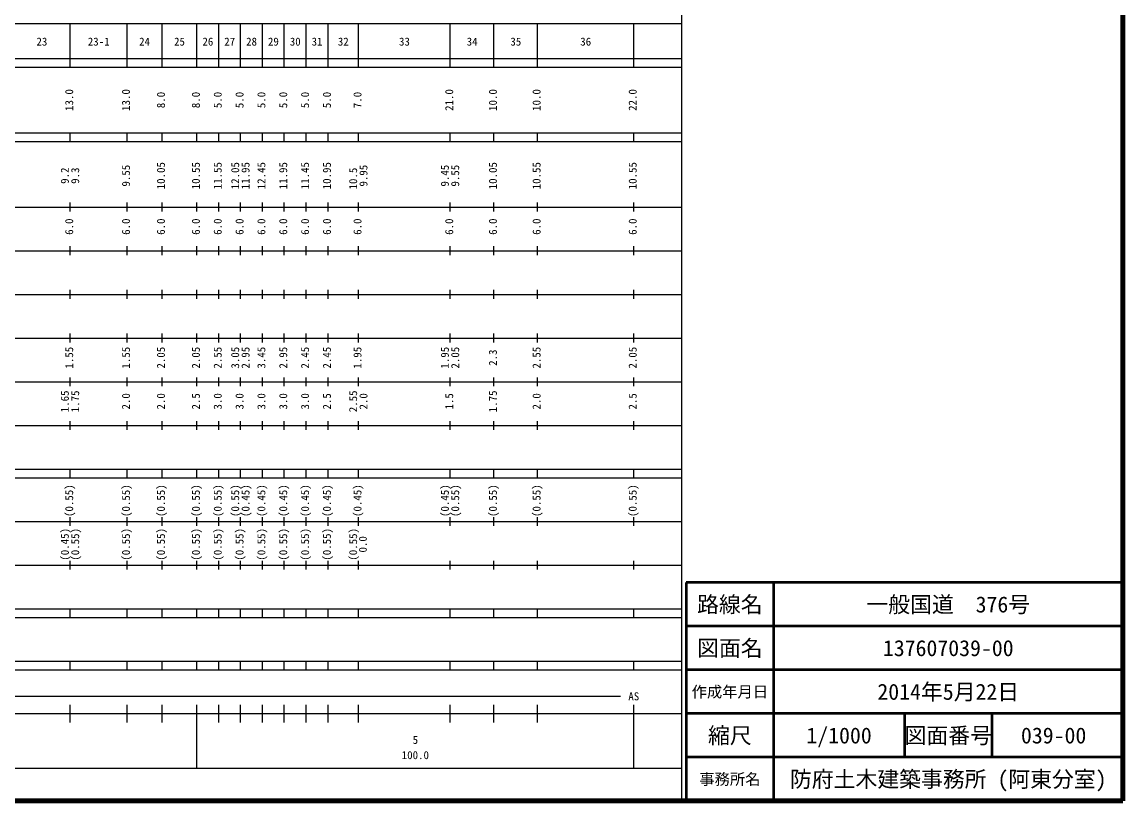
# Model space of a CAD drawing. Units: millimetres on the paper, enlarged 1000 times. Extents: x 40000 to 680000, y 20000 to 380000.
# Drawn here: x 427950 to 680000, y 20000 to 198357 of the extents above; entities that cross this region are included whole.
import ezdxf
from ezdxf.enums import TextEntityAlignment as Align

# ---------------------------------------------------------------- set-up
doc = ezdxf.new("R2010")
doc.units = ezdxf.units.MM
doc.header["$LTSCALE"] = 1000
for name, color, linetype, lineweight in [('M-TTL', 2, 'Continuous', 140), ('M-TTL-BAND', 7, 'Continuous', 25), ('M-TTL-FRAM', 2, 'Continuous', 50), ('M-TTL-LINE', 7, 'Continuous', 50)]:
    doc.layers.add(name, color=color, linetype=linetype, lineweight=lineweight)
doc.layers.add('M-TTL-TXT', color=7, linetype='Continuous')
doc.styles.add('ＭＳ ゴシック', font='')
doc.styles.get('ＭＳ ゴシック').set_extended_font_data('MS Gothic')

msp = doc.modelspace()

# ---------------------------------------------------------------- linework, layer by layer
at = {"layer": 'M-TTL'}
for p, q in [((680000, 20000), (680000, 380000)), ((40000, 20000), (680000, 20000))]:
    msp.add_line(p, q, dxfattribs=at)
at = {"layer": 'M-TTL-BAND'}
for p, q in [((579000, 20000), (579000, 370000)), ((68000, 198000), (579000, 198000)), ((439000, 188000), (439000, 198000)), ((452000, 188000), (452000, 198000)), ((460000, 188000), (460000, 198000)), ((468000, 188000), (468000, 198000)), ((473000, 188000), (473000, 198000)), ((478000, 188000), (478000, 198000)), ((483000, 188000), (483000, 198000)), ((488000, 188000), (488000, 198000)), ((493000, 188000), (493000, 198000)), ((498000, 188000), (498000, 198000)), ((505000, 188000), (505000, 198000)), ((526000, 188000), (526000, 198000)), ((536000, 188000), (536000, 198000)), ((546000, 188000), (546000, 198000)), ((568000, 188000), (568000, 198000)), ((40000, 190000), (579000, 190000)), ((40000, 188000), (579000, 188000)), ((40000, 173000), (579000, 173000)), ((439000, 171000), (439000, 173000)), ((452000, 171000), (452000, 173000)), ((460000, 171000), (460000, 173000)), ((468000, 171000), (468000, 173000)), ((473000, 171000), (473000, 173000)), ((478000, 171000), (478000, 173000)), ((483000, 171000), (483000, 173000)), ((488000, 171000), (488000, 173000)), ((493000, 171000), (493000, 173000)), ((498000, 171000), (498000, 173000)), ((505000, 171000), (505000, 173000)), ((526000, 171000), (526000, 173000)), ((536000, 171000), (536000, 173000)), ((546000, 171000), (546000, 173000)), ((568000, 171000), (568000, 173000)), ((40000, 171000), (579000, 171000)), ((439000, 155000), (439000, 157000)), ((452000, 155000), (452000, 157000)), ((460000, 155000), (460000, 157000)), ((468000, 155000), (468000, 157000)), ((473000, 155000), (473000, 157000)), ((478000, 155000), (478000, 157000)), ((483000, 155000), (483000, 157000)), ((488000, 155000), (488000, 157000)), ((493000, 155000), (493000, 157000)), ((498000, 155000), (498000, 157000)), ((505000, 155000), (505000, 157000)), ((526000, 155000), (526000, 157000)), ((536000, 155000), (536000, 157000)), ((546000, 155000), (546000, 157000)), ((568000, 155000), (568000, 157000)), ((40000, 156000), (579000, 156000)), ((439000, 145000), (439000, 147000)), ((452000, 145000), (452000, 147000)), ((460000, 145000), (460000, 147000)), ((468000, 145000), (468000, 147000)), ((473000, 145000), (473000, 147000)), ((478000, 145000), (478000, 147000)), ((483000, 145000), (483000, 147000)), ((488000, 145000), (488000, 147000)), ((493000, 145000), (493000, 147000)), ((498000, 145000), (498000, 147000)), ((505000, 145000), (505000, 147000)), ((526000, 145000), (526000, 147000)), ((536000, 145000), (536000, 147000)), ((546000, 145000), (546000, 147000)), ((568000, 145000), (568000, 147000)), ((46000, 146000), (579000, 146000)), ((439000, 135000), (439000, 137000)), ((452000, 135000), (452000, 137000)), ((460000, 135000), (460000, 137000)), ((468000, 135000), (468000, 137000)), ((473000, 135000), (473000, 137000)), ((478000, 135000), (478000, 137000)), ((483000, 135000), (483000, 137000)), ((488000, 135000), (488000, 137000)), ((493000, 135000), (493000, 137000)), ((498000, 135000), (498000, 137000)), ((505000, 135000), (505000, 137000)), ((526000, 135000), (526000, 137000)), ((536000, 135000), (536000, 137000)), ((546000, 135000), (546000, 137000)), ((568000, 135000), (568000, 137000)), ((52000, 136000), (579000, 136000)), ((439000, 125000), (439000, 127000)), ((452000, 125000), (452000, 127000)), ((460000, 125000), (460000, 127000)), ((468000, 125000), (468000, 127000)), ((473000, 125000), (473000, 127000)), ((478000, 125000), (478000, 127000)), ((483000, 125000), (483000, 127000)), ((488000, 125000), (488000, 127000)), ((493000, 125000), (493000, 127000)), ((498000, 125000), (498000, 127000)), ((505000, 125000), (505000, 127000)), ((526000, 125000), (526000, 127000)), ((536000, 125000), (536000, 127000)), ((546000, 125000), (546000, 127000)), ((568000, 125000), (568000, 127000)), ((46000, 126000), (579000, 126000)), ((52000, 116000), (579000, 116000)), ((439000, 115000), (439000, 117000)), ((452000, 115000), (452000, 117000)), ((460000, 115000), (460000, 117000)), ((468000, 115000), (468000, 117000)), ((473000, 115000), (473000, 117000)), ((478000, 115000), (478000, 117000)), ((483000, 115000), (483000, 117000)), ((488000, 115000), (488000, 117000)), ((493000, 115000), (493000, 117000)), ((498000, 115000), (498000, 117000)), ((505000, 115000), (505000, 117000)), ((526000, 115000), (526000, 117000)), ((536000, 115000), (536000, 117000)), ((546000, 115000), (546000, 117000)), ((568000, 115000), (568000, 117000)), ((46000, 106000), (579000, 106000)), ((439000, 105000), (439000, 107000)), ((452000, 105000), (452000, 107000)), ((460000, 105000), (460000, 107000)), ((468000, 105000), (468000, 107000)), ((473000, 105000), (473000, 107000)), ((478000, 105000), (478000, 107000)), ((483000, 105000), (483000, 107000)), ((488000, 105000), (488000, 107000)), ((493000, 105000), (493000, 107000)), ((498000, 105000), (498000, 107000)), ((505000, 105000), (505000, 107000)), ((526000, 105000), (526000, 107000)), ((536000, 105000), (536000, 107000)), ((546000, 105000), (546000, 107000)), ((568000, 105000), (568000, 107000)), ((40000, 96000), (579000, 96000)), ((439000, 94000), (439000, 96000)), ((452000, 94000), (452000, 96000)), ((460000, 94000), (460000, 96000)), ((468000, 94000), (468000, 96000)), ((473000, 94000), (473000, 96000)), ((478000, 94000), (478000, 96000)), ((483000, 94000), (483000, 96000)), ((488000, 94000), (488000, 96000)), ((493000, 94000), (493000, 96000)), ((498000, 94000), (498000, 96000)), ((505000, 94000), (505000, 96000)), ((526000, 94000), (526000, 96000)), ((536000, 94000), (536000, 96000)), ((546000, 94000), (546000, 96000)), ((568000, 94000), (568000, 96000)), ((40000, 94000), (579000, 94000)), ((49000, 84000), (579000, 84000)), ((439000, 83000), (439000, 85000)), ((452000, 83000), (452000, 85000)), ((460000, 83000), (460000, 85000)), ((468000, 83000), (468000, 85000)), ((473000, 83000), (473000, 85000)), ((478000, 83000), (478000, 85000)), ((483000, 83000), (483000, 85000)), ((488000, 83000), (488000, 85000)), ((493000, 83000), (493000, 85000)), ((498000, 83000), (498000, 85000)), ((505000, 83000), (505000, 85000)), ((526000, 83000), (526000, 85000)), ((536000, 83000), (536000, 85000)), ((546000, 83000), (546000, 85000)), ((568000, 83000), (568000, 85000)), ((40000, 74000), (579000, 74000)), ((439000, 73000), (439000, 75000)), ((452000, 73000), (452000, 75000)), ((460000, 73000), (460000, 75000)), ((468000, 73000), (468000, 75000)), ((473000, 73000), (473000, 75000)), ((478000, 73000), (478000, 75000)), ((483000, 73000), (483000, 75000)), ((488000, 73000), (488000, 75000)), ((493000, 73000), (493000, 75000)), ((498000, 73000), (498000, 75000)), ((505000, 73000), (505000, 75000)), ((526000, 73000), (526000, 75000)), ((536000, 73000), (536000, 75000)), ((546000, 73000), (546000, 75000)), ((568000, 73000), (568000, 75000)), ((40000, 64000), (579000, 64000)), ((439000, 62000), (439000, 64000)), ((452000, 62000), (452000, 64000)), ((460000, 62000), (460000, 64000)), ((468000, 62000), (468000, 64000)), ((473000, 62000), (473000, 64000)), ((478000, 62000), (478000, 64000)), ((483000, 62000), (483000, 64000)), ((488000, 62000), (488000, 64000)), ((493000, 62000), (493000, 64000)), ((498000, 62000), (498000, 64000)), ((505000, 62000), (505000, 64000)), ((526000, 62000), (526000, 64000)), ((536000, 62000), (536000, 64000)), ((546000, 62000), (546000, 64000)), ((568000, 62000), (568000, 64000)), ((40000, 62000), (579000, 62000)), ((40000, 52000), (579000, 52000)), ((439000, 50000), (439000, 52000)), ((452000, 50000), (452000, 52000)), ((460000, 50000), (460000, 52000)), ((468000, 50000), (468000, 52000)), ((473000, 50000), (473000, 52000)), ((478000, 50000), (478000, 52000)), ((483000, 50000), (483000, 52000)), ((488000, 50000), (488000, 52000)), ((493000, 50000), (493000, 52000)), ((498000, 50000), (498000, 52000)), ((505000, 50000), (505000, 52000)), ((526000, 50000), (526000, 52000)), ((536000, 50000), (536000, 52000)), ((546000, 50000), (546000, 52000)), ((568000, 50000), (568000, 52000)), ((40000, 50000), (579000, 50000)), ((71000, 44000), (565000, 44000)), ((439000, 38000), (439000, 42000)), ((452000, 38000), (452000, 42000)), ((460000, 38000), (460000, 42000)), ((468000, 27500), (468000, 42000)), ((473000, 38000), (473000, 42000)), ((478000, 38000), (478000, 42000)), ((483000, 38000), (483000, 42000)), ((488000, 38000), (488000, 42000)), ((493000, 38000), (493000, 42000)), ((498000, 38000), (498000, 42000)), ((505000, 38000), (505000, 42000)), ((526000, 38000), (526000, 42000)), ((536000, 38000), (536000, 42000)), ((546000, 38000), (546000, 42000)), ((568000, 27500), (568000, 42000)), ((40000, 40000), (579000, 40000)), ((68000, 27500), (579000, 27500))]:
    msp.add_line(p, q, dxfattribs=at)
at = {"layer": 'M-TTL-FRAM'}
for p, q in [((680000, 70000), (580000, 70000)), ((580000, 70000), (580000, 20000))]:
    msp.add_line(p, q, dxfattribs=at)
at = {"layer": 'M-TTL-LINE'}
for p, q in [((600000, 70000), (600000, 20000)), ((680000, 60000), (580000, 60000)), ((680000, 50000), (580000, 50000)), ((680000, 40000), (580000, 40000)), ((630000, 40000), (630000, 30000)), ((650000, 40000), (650000, 30000)), ((680000, 30000), (580000, 30000))]:
    msp.add_line(p, q, dxfattribs=at)

# ---------------------------------------------------------------- texts
at = {"layer": 'M-TTL-BAND', "style": 'ＭＳ ゴシック'}
for s, p in [('23', (432500, 192405)), ('23-1', (445500, 192405)), ('24', (456000, 192405)), ('25', (464000, 192405)), ('26', (470500, 192405)), ('27', (475500, 192405)), ('28', (480500, 192405)), ('29', (485500, 192405)), ('30', (490500, 192405)), ('31', (495500, 192405)), ('32', (501500, 192405)), ('33', (515500, 192405)), ('34', (531000, 192405)), ('35', (541000, 192405)), ('36', (557000, 192405)), ('AS', (568000, 42500)), ('5', (518000, 32523)), ('100.0', (518000, 29033))]:
    msp.add_text(s, height=1833, dxfattribs=at).set_placement(p, align=Align.BOTTOM_CENTER)
for s, p in [('13.0', (440210, 180500)), ('13.0', (453210, 180500)), ('8.0', (461210, 180500)), ('8.0', (469210, 180500)), ('5.0', (474210, 180500)), ('5.0', (479210, 180500)), ('5.0', (484210, 180500)), ('5.0', (489210, 180500)), ('5.0', (494210, 180500)), ('5.0', (499210, 180500)), ('7.0', (506210, 180500)), ('21.0', (527210, 180500)), ('10.0', (537210, 180500)), ('10.0', (547210, 180500)), ('22.0', (569210, 180500)), ('9.2', (439210, 163174)), ('9.3', (441580, 163174)), ('9.55', (453210, 163174)), ('10.05', (461210, 163174)), ('10.55', (469210, 163174)), ('11.55', (474210, 163174)), ('12.05', (478210, 163174)), ('11.95', (480580, 163174)), ('12.45', (484210, 163174)), ('11.95', (489210, 163174)), ('11.45', (494210, 163174)), ('10.95', (499210, 163174)), ('10.5', (505210, 162509)), ('9.95', (507580, 163174)), ('9.45', (526210, 163174)), ('9.55', (528580, 163174)), ('10.05', (537210, 163174)), ('10.55', (547210, 163174)), ('10.55', (569210, 163174)), ('6.0', (440210, 151500)), ('6.0', (453210, 151500)), ('6.0', (461210, 151500)), ('6.0', (469210, 151500)), ('6.0', (474210, 151500)), ('6.0', (479210, 151500)), ('6.0', (484210, 151500)), ('6.0', (489210, 151500)), ('6.0', (494210, 151500)), ('6.0', (499210, 151500)), ('6.0', (506210, 151500)), ('6.0', (527210, 151500)), ('6.0', (537210, 151500)), ('6.0', (547210, 151500)), ('6.0', (569210, 151500)), ('1.55', (440210, 121500)), ('1.55', (453210, 121500)), ('2.05', (461210, 121500)), ('2.05', (469210, 121500)), ('2.55', (474210, 121500)), ('3.05', (478210, 121500)), ('2.95', (480580, 121500)), ('3.45', (484210, 121500)), ('2.95', (489210, 121500)), ('2.45', (494210, 121500)), ('2.45', (499210, 121500)), ('1.95', (506210, 121500)), ('1.95', (526210, 121500)), ('2.05', (528580, 121500)), ('2.55', (547210, 121500)), ('2.05', (569210, 121500)), ('2.3', (537210, 121500)), ('1.65', (439210, 111500)), ('1.75', (441580, 111500)), ('2.55', (505210, 111500)), ('1.75', (537210, 111500)), ('2.0', (453210, 111500)), ('2.0', (461210, 111500)), ('2.5', (469210, 111500)), ('3.0', (474210, 111500)), ('3.0', (479210, 111500)), ('3.0', (484210, 111500)), ('3.0', (489210, 111500)), ('3.0', (494210, 111500)), ('2.5', (499210, 111500)), ('2.0', (507580, 111500)), ('1.5', (527210, 111500)), ('2.0', (547210, 111500)), ('2.5', (569210, 111500)), ('(0.55)', (440210, 88764)), ('(0.55)', (453210, 88764)), ('(0.55)', (461210, 88764)), ('(0.55)', (469210, 88764)), ('(0.55)', (474210, 88764)), ('(0.55)', (478210, 88764)), ('(0.45)', (480580, 88764)), ('(0.45)', (484210, 88764)), ('(0.45)', (489210, 88764)), ('(0.45)', (494210, 88764)), ('(0.45)', (499210, 88764)), ('(0.45)', (506210, 88764)), ('(0.45)', (526210, 88764)), ('(0.55)', (528580, 88764)), ('(0.55)', (537210, 88764)), ('(0.55)', (547210, 88764)), ('(0.55)', (569210, 88764)), ('(0.45)', (439210, 78764)), ('(0.55)', (441580, 78764)), ('(0.55)', (453210, 78764)), ('(0.55)', (461210, 78764)), ('(0.55)', (469210, 78764)), ('(0.55)', (474210, 78764)), ('(0.55)', (479210, 78764)), ('(0.55)', (484210, 78764)), ('(0.55)', (489210, 78764)), ('(0.55)', (494210, 78764)), ('(0.55)', (499210, 78764)), ('(0.55)', (505210, 78764)), ('0.0', (507426, 78764))]:
    msp.add_text(s, height=1833, rotation=90, dxfattribs=at).set_placement(p, align=Align.BOTTOM_CENTER)
at = {"layer": 'M-TTL-TXT', "style": 'ＭＳ ゴシック'}
for s, height, p in [('路線名', 3666, (590000, 65000)), ('路線名', 3666, (590000, 65000)), ('一般国道\u3000376号', 3666, (640000, 65000)), ('図面名', 3666, (590000, 55000)), ('図面名', 3666, (590000, 55000)), ('137607039-00', 3666, (640000, 55000)), ('作成年月日', 2566, (590000, 45000)), ('作成年月日', 2566, (590000, 45000)), ('2014年5月22日', 3666, (640000, 45000)), ('縮尺', 3666, (590000, 35000)), ('縮尺', 3666, (590000, 35000)), ('1/1000', 3666, (615000, 35000)), ('図面番号', 3666, (640000, 35000)), ('図面番号', 3666, (640000, 35000)), ('039-00', 3666, (664125, 35000)), ('事務所名', 2566, (590000, 25000)), ('事務所名', 2566, (590000, 25000)), ('防府土木建築事務所 (阿東分室)', 3666, (640000, 25000))]:
    msp.add_text(s, height=height, dxfattribs=at).set_placement(p, align=Align.MIDDLE_CENTER)

doc.saveas('drawing.dxf')
